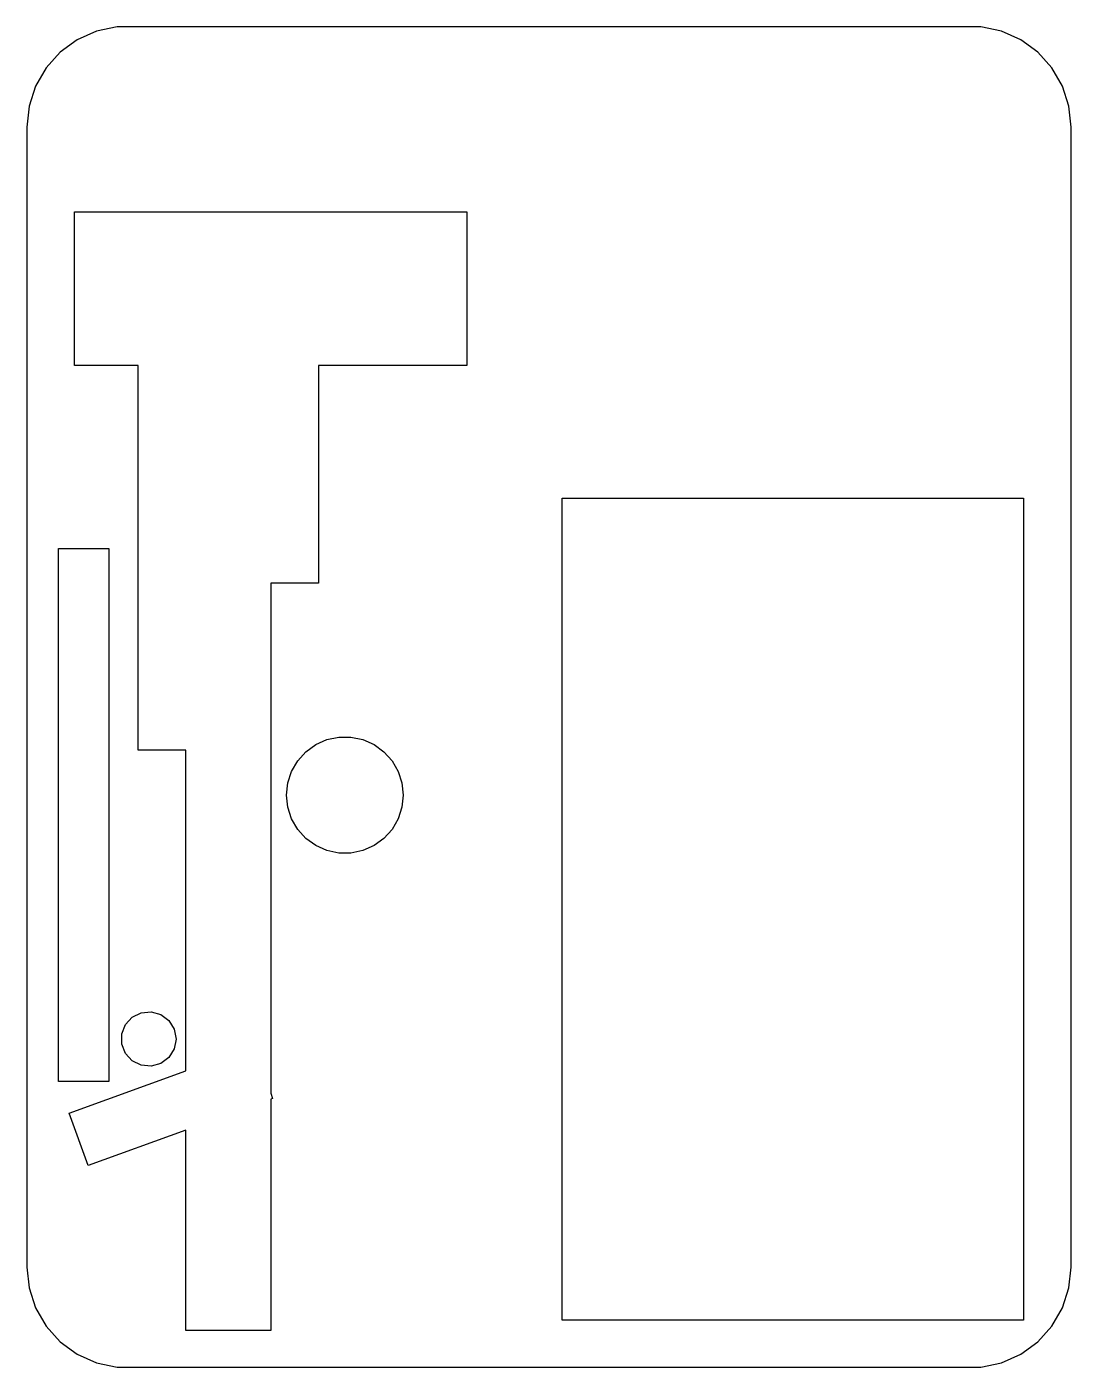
# Model space of a CAD drawing. Header units: metres. Extents: x -19 to 178, y -19 to 234.
import ezdxf

# ---------------------------------------------------------------- set-up
doc = ezdxf.new("R2010")
doc.units = ezdxf.units.M

msp = doc.modelspace()

# ---------------------------------------------------------------- linework, layer by layer
for p, q in [((-5.87132, 233.07), (-9.49998, 231.454)), ((-1.98604, 233.896), (-5.87132, 233.07)), ((160.986, 233.896), (-1.98604, 233.896)), ((164.871, 233.07), (160.986, 233.896)), ((168.5, 231.454), (164.871, 233.07)), ((-9.49998, 231.454), (-12.7135, 229.12)), ((171.713, 229.12), (168.5, 231.454)), ((-12.7135, 229.12), (-15.3713, 226.168)), ((174.371, 226.168), (171.713, 229.12)), ((-15.3713, 226.168), (-17.3574, 222.728)), ((176.357, 222.728), (174.371, 226.168)), ((-17.3574, 222.728), (-18.5848, 218.95)), ((177.585, 218.95), (176.357, 222.728)), ((-18.5848, 218.95), (-19, 215)), ((178, 215), (177.585, 218.95)), ((-19, 215), (-19, 0)), ((178, 0), (178, 215)), ((-10, 170), (-10, 199)), ((-10, 199), (64, 199)), ((64, 199), (64, 170)), ((2, 170), (-10, 170)), ((2, 97.5), (2, 170)), ((64, 170), (36, 170)), ((36, 170), (36, 129)), ((82, -10), (82, 145)), ((82, 145), (169, 145)), ((169, 145), (169, -10)), ((-13, 35), (-13, 135.5)), ((-13, 135.5), (-3.5, 135.5)), ((-3.5, 135.5), (-3.5, 35)), ((36, 129), (27, 129)), ((27, 129), (27, 32.7766)), ((35.5, 98.5263), (37.6008, 99.4616)), ((37.6008, 99.4616), (39.8502, 99.9397)), ((39.8502, 99.9397), (42.1498, 99.9397)), ((42.1498, 99.9397), (44.3992, 99.4616)), ((44.3992, 99.4616), (46.5, 98.5263)), ((11, 97.5), (2, 97.5)), ((11, 37.0073), (11, 97.5)), ((32.1008, 95.4656), (33.6396, 97.1746)), ((33.6396, 97.1746), (35.5, 98.5263)), ((46.5, 98.5263), (48.3604, 97.1746)), ((48.3604, 97.1746), (49.8992, 95.4656)), ((30.951, 93.4741), (32.1008, 95.4656)), ((49.8992, 95.4656), (51.049, 93.4741)), ((30, 89), (30.2404, 91.287)), ((30.2404, 91.287), (30.951, 93.4741)), ((51.049, 93.4741), (51.7596, 91.287)), ((51.7596, 91.287), (52, 89)), ((30.2404, 86.713), (30, 89)), ((52, 89), (51.7596, 86.713)), ((30.951, 84.5259), (30.2404, 86.713)), ((51.7596, 86.713), (51.049, 84.5259)), ((32.1008, 82.5343), (30.951, 84.5259)), ((51.049, 84.5259), (49.8992, 82.5343)), ((33.6396, 80.8254), (32.1008, 82.5343)), ((49.8992, 82.5343), (48.3604, 80.8254)), ((35.5, 79.4737), (33.6396, 80.8254)), ((37.6008, 78.5384), (35.5, 79.4737)), ((39.8502, 78.0603), (37.6008, 78.5384)), ((44.3992, 78.5384), (42.1498, 78.0603)), ((46.5, 79.4737), (44.3992, 78.5384)), ((48.3604, 80.8254), (46.5, 79.4737)), ((42.1498, 78.0603), (39.8502, 78.0603)), ((2.59062, 47.9534), (4.47517, 48.128)), ((4.47517, 48.128), (6.29555, 47.6101)), ((-1.0623, 43.9463), (-0.37862, 45.7111)), ((-0.37862, 45.7111), (0.89642, 47.1098)), ((0.89642, 47.1098), (2.59062, 47.9534)), ((6.29555, 47.6101), (7.80589, 46.4695)), ((7.80589, 46.4695), (8.80223, 44.8604)), ((-1.0623, 42.0537), (-1.0623, 43.9463)), ((8.80223, 44.8604), (9.14999, 43)), ((9.14999, 43), (8.80223, 41.1396)), ((-0.37862, 40.2889), (-1.0623, 42.0537)), ((8.80223, 41.1396), (7.80589, 39.5305)), ((0.89642, 38.8902), (-0.37862, 40.2889)), ((2.59062, 38.0466), (0.89642, 38.8902)), ((4.47517, 37.872), (2.59062, 38.0466)), ((6.29555, 38.3899), (4.47517, 37.872)), ((7.80589, 39.5305), (6.29555, 38.3899)), ((-11, 29), (11, 37.0073)), ((-3.5, 35), (-13, 35)), ((27, 32.7766), (27.3598, 31.788)), ((27.3598, 31.788), (27, 31.657)), ((27, 31.657), (27, -12)), ((-7.40878, 19.1332), (-11, 29)), ((11, 25.8335), (-7.40878, 19.1332)), ((11, -12), (11, 25.8335)), ((-19, 0), (-18.5848, -3.95032)), ((177.585, -3.95032), (178, 0)), ((-18.5848, -3.95032), (-17.3574, -7.72798)), ((176.357, -7.72798), (177.585, -3.95032)), ((-17.3574, -7.72798), (-15.3713, -11.1679)), ((169, -10), (82, -10)), ((174.371, -11.1679), (176.357, -7.72798)), ((-15.3713, -11.1679), (-12.7135, -14.1198)), ((27, -12), (11, -12)), ((171.713, -14.1198), (174.371, -11.1679)), ((-12.7135, -14.1198), (-9.5, -16.4545)), ((168.5, -16.4545), (171.713, -14.1198)), ((-9.5, -16.4545), (-5.87132, -18.0701)), ((164.871, -18.0701), (168.5, -16.4545)), ((-5.87132, -18.0701), (-1.98604, -18.8959)), ((-1.98604, -18.8959), (160.986, -18.8959)), ((160.986, -18.8959), (164.871, -18.0701))]:
    msp.add_line(p, q)

doc.saveas('drawing.dxf')
